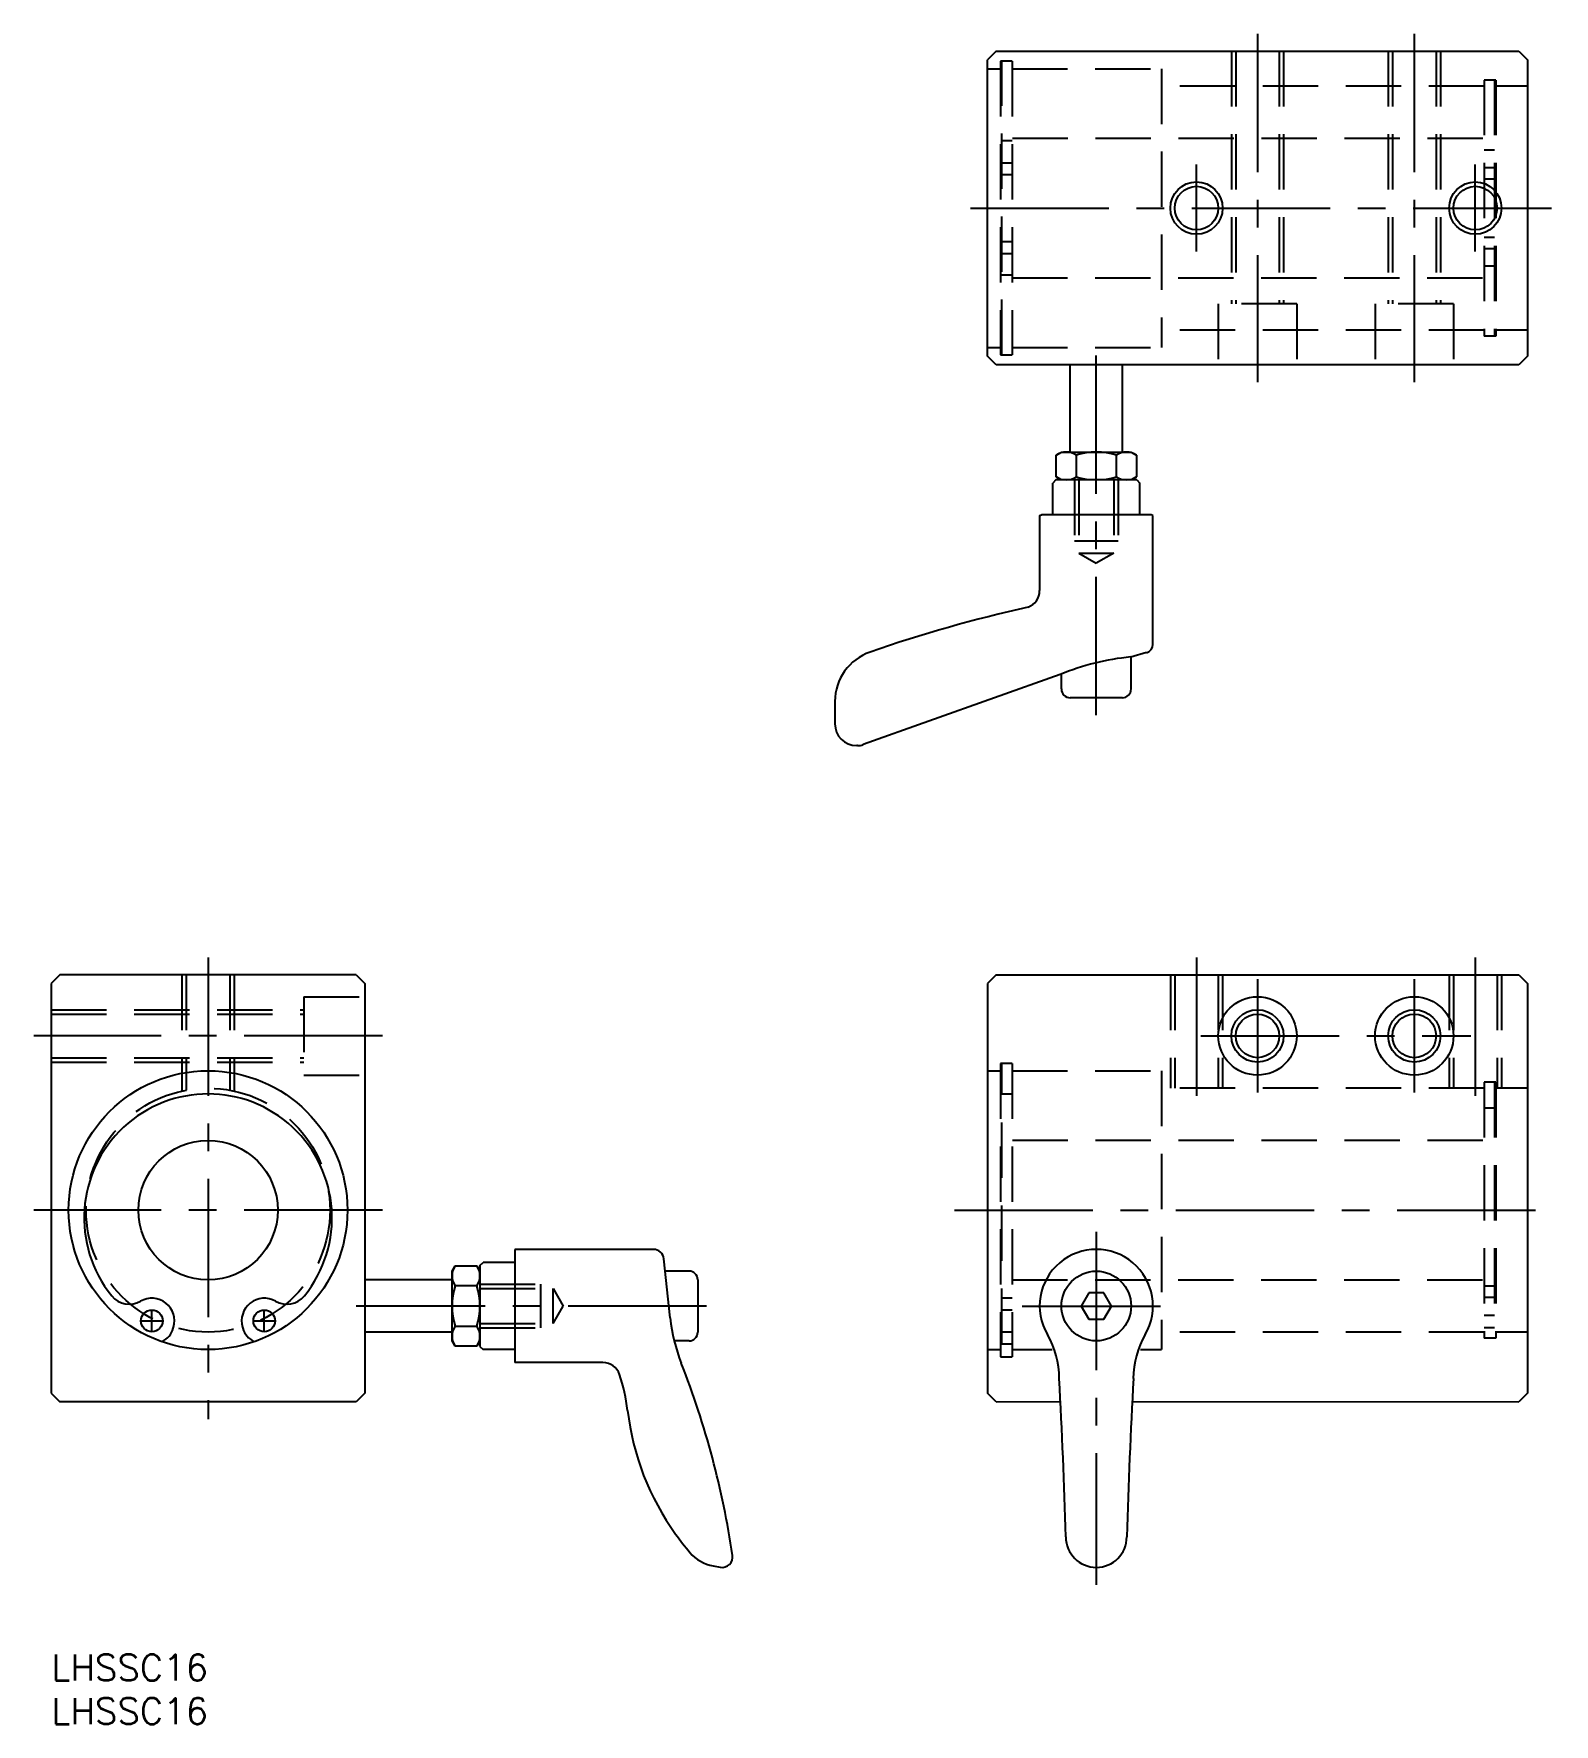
# Model space of a CAD drawing. Extents: x -2 to 172, y -8 to 186.
import ezdxf

# ---------------------------------------------------------------- set-up
doc = ezdxf.new("R2010")
doc.units = 0
doc.header["$LTSCALE"] = 0.5
doc.linetypes.add('CENTER', pattern=[50.8, 31.75, -6.35, 6.35, -6.35])
doc.linetypes.add('DASHED', pattern=[19.05, 12.7, -6.35])
for name, color, linetype in [('MSM_CENTER', 1, 'CENTER'), ('MSM_CONTINUOUS', 7, 'CONTINUOUS'), ('MSM_DASHED', 4, 'DASHED'), ('MSM_NARROW', 5, 'CONTINUOUS'), ('MSM_PART_NUMBER', 7, 'CONTINUOUS')]:
    doc.layers.add(name, color=color, linetype=linetype)
doc.styles.get("Standard").update_dxf_attribs({"font": 'txt.shx', "height": 3, "bigfont": 'bigfont.shx'})

# ---------------------------------------------------------------- blocks, each defined once
blk = doc.blocks.new('*U7')
at = {"layer": 'MSM_PART_NUMBER'}
blk.add_text('LHSSC16', height=3, dxfattribs=at).set_placement((0, -3))
blk = doc.blocks.new('*U8')
at = {"layer": 'MSM_PART_NUMBER'}
blk.add_text('LHSSC16', height=3, dxfattribs=at).set_placement((0, -8))

msp = doc.modelspace()

# ---------------------------------------------------------------- linework, layer by layer
at = {"layer": 'MSM_CENTER'}
for p, q in [((138.44, 186.02), (138.44, 146.02)), ((156.44, 186.02), (156.44, 146.02)), ((131.44, 161.02), (131.44, 171.02)), ((163.44, 161.02), (163.44, 171.02)), ((105.49, 166.02), (172.49, 166.02)), ((119.94, 107.82), (119.94, 150.02)), ((18, 80), (18, 27)), ((131.44, 80), (131.44, 63)), ((163.44, 80), (163.44, 63)), ((138.44, 77.5), (138.44, 64.5)), ((156.44, 77.5), (156.44, 64.5)), ((38, 71), (-2, 71)), ((131.94, 71), (162.94, 71)), ((38, 51), (-2, 51)), ((103.67, 51), (171.87, 51)), ((119.94, 48.5), (119.94, 8)), ((11.55, 36.98), (11.55, 39.61)), ((24.45, 36.98), (24.45, 39.61)), ((75.2, 40), (35, 40)), ((111.44, 40), (128.44, 40)), ((10.24, 38.29), (12.86, 38.29)), ((23.14, 38.29), (25.76, 38.29))]:
    msp.add_line(p, q, dxfattribs=at)
at = {"layer": 'MSM_CONTINUOUS'}
for p, q in [((108.44, 184.02), (107.44, 183.02)), ((107.44, 149.02), (107.44, 183.02)), ((108.44, 184.02), (168.44, 184.02)), ((168.44, 184.02), (169.44, 183.02)), ((169.44, 183.02), (169.44, 149.02)), ((108.44, 148.02), (107.44, 149.02)), ((168.44, 148.02), (108.44, 148.02)), ((116.94, 138.02), (116.94, 148.02)), ((122.94, 138.02), (122.94, 148.02)), ((169.44, 149.02), (168.44, 148.02)), ((115.33, 137.67), (115.94, 138.02)), ((115.94, 138.02), (123.94, 138.02)), ((123.94, 138.02), (124.56, 137.67)), ((115.33, 135.18), (115.33, 137.67)), ((117.63, 137.67), (117.63, 135.18)), ((122.25, 135.18), (122.25, 137.67)), ((124.56, 137.67), (124.56, 135.18)), ((115.31, 134.82), (114.94, 134.46)), ((114.94, 130.82), (114.94, 134.46)), ((124.58, 134.82), (115.31, 134.82)), ((115.94, 134.82), (115.33, 135.18)), ((124.56, 135.18), (123.94, 134.82)), ((124.58, 134.82), (124.94, 134.46)), ((124.94, 130.82), (124.94, 134.46)), ((113.44, 130.74), (113.64, 130.82)), ((113.44, 130.74), (113.44, 122.11)), ((126.24, 130.82), (113.64, 130.82)), ((126.44, 130.74), (126.24, 130.82)), ((126.44, 115.95), (126.44, 130.74)), ((125.71, 114.99), (123.89, 114.49)), ((123.94, 110.82), (123.94, 114.51)), ((115.94, 110.82), (115.94, 112.54)), ((115.79, 112.47), (93.19, 104.44)), ((89.94, 109.39), (89.94, 106.82)), ((122.94, 109.82), (116.94, 109.82)), ((92.52, 104.32), (92.44, 104.32)), ((1, 78), (0, 77)), ((35, 78), (1, 78)), ((35, 78), (36, 77)), ((108.44, 78), (107.44, 77)), ((108.44, 78), (168.44, 78)), ((168.44, 78), (169.44, 77)), ((0, 77), (0, 30)), ((36, 77), (36, 30)), ((107.44, 77), (107.44, 30)), ((169.44, 77), (169.44, 30)), ((49.2, 44.63), (49.57, 45)), ((49.2, 44.63), (49.2, 35.37)), ((53.2, 45), (49.57, 45)), ((53.2, 46.5), (53.2, 33.5)), ((69.12, 46.5), (53.2, 46.5)), ((71.03, 38.64), (70.31, 45.43)), ((46, 43), (36, 43)), ((46, 44), (46.36, 44.62)), ((46, 36), (46, 44)), ((46.36, 44.62), (48.84, 44.62)), ((48.84, 44.62), (49.2, 44)), ((73.2, 44), (70.47, 44)), ((74.2, 43), (74.2, 37)), ((48.84, 42.31), (46.36, 42.31)), ((119.08, 41.5), (118.21, 40)), ((120.81, 41.5), (119.08, 41.5)), ((121.68, 40), (120.81, 41.5)), ((118.21, 40), (119.08, 38.5)), ((120.81, 38.5), (121.68, 40)), ((14.01, 37.44), (14.04, 37.56)), ((21.96, 37.56), (21.99, 37.44)), ((46, 37), (36, 37)), ((46.36, 37.69), (48.84, 37.69)), ((119.08, 38.5), (120.81, 38.5)), ((46.36, 35.38), (46, 36)), ((48.84, 35.38), (46.36, 35.38)), ((49.2, 36), (48.84, 35.38)), ((49.2, 35.37), (49.57, 35)), ((53.2, 35), (49.57, 35)), ((73.2, 36), (71.49, 36)), ((63.32, 33.5), (53.2, 33.5)), ((0, 30), (1, 29)), ((36, 30), (35, 29)), ((108.44, 29), (107.44, 30)), ((169.44, 30), (168.44, 29)), ((35, 29), (1, 29)), ((108.44, 29), (115.83, 29.02)), ((124.06, 29.02), (168.44, 29)), ((75.98, 10.16), (76.79, 10.02))]:
    msp.add_line(p, q, dxfattribs=at)
for centre, radius in [((131.44, 166.02), 2.5), ((163.44, 166.02), 2.5), ((138.44, 71), 4.5), ((156.44, 71), 4.5), ((138.44, 71), 2.5), ((156.44, 71), 2.5), ((18, 51), 16), ((18, 51), 8), ((119.94, 40), 4), ((11.55, 38.29), 1.25), ((24.45, 38.29), 1.25)]:
    msp.add_circle(centre, radius, dxfattribs=at)
for centre, radius, start, end in [((116.48, 135.98), 2.04, 55.6158, 124.3842), ((119.94, 130.38), 7.64, 72.412, 107.588), ((123.41, 135.98), 2.04, 55.6158, 124.3842), ((116.48, 136.87), 2.04, 235.6158, 304.3842), ((119.94, 142.47), 7.64, 252.412, 287.588), ((123.41, 136.87), 2.04, 235.6158, 304.3842), ((111.44, 122.11), 2, 289.379, 0), ((150.2, -47.8), 172.29, 102.7741, 109.0455), ((95.94, 109.39), 6, 109.1019, 180), ((126.43, 87.08), 27.53, 95.2907, 112.7322), ((125.44, 115.95), 1, 285.7247, 0), ((116.94, 110.82), 1, 180, 270), ((122.94, 110.82), 1, 270, 0), ((92.44, 106.82), 2.5, 180, 270), ((92.52, 106.32), 2, 270, 289.5744), ((18, 50.12), 14.22, 320.9849, 219.0151), ((69.12, 45.3), 1.2, 6.0574, 90), ((119.94, 40), 6.5, 329.7274, 210.2726), ((48.04, 43.46), 2.04, 145.6158, 214.3842), ((47.16, 43.46), 2.04, 325.6158, 34.3842), ((73.2, 43), 1, 0, 90), ((8.97, 42.81), 2.6, 219.0151, 299.7762), ((11.55, 38.29), 2.6, 343.6002, 119.7762), ((24.45, 38.29), 2.6, 60.2238, 196.3998), ((27.03, 42.81), 2.6, 240.2238, 320.9849), ((53.64, 40), 7.64, 162.412, 197.588), ((41.56, 40), 7.64, 342.412, 17.588), ((11.61, 38.15), 2.5, 295.9172, 343.6002), ((24.39, 38.15), 2.5, 196.3998, 244.0828), ((48.04, 36.54), 2.04, 145.6158, 214.3842), ((47.16, 36.54), 2.04, 325.6158, 34.3842), ((90.92, 40.75), 20, 186.0574, 201.4728), ((73.2, 37), 1, 270, 0), ((105.69, 31.68), 10, 0, 30.2726), ((134.19, 31.68), 10, 149.7274, 180), ((63.32, 31.5), 2, 18.7225, 90), ((-20.75, -3.17), 100, 8.3651, 21.4728), ((46.27, 25.72), 20, 6.5681, 18.7225), ((-683.2, -10.38), 800, 1.71041, 3.01374), ((923.09, -10.38), 800, 176.98626, 178.28959), ((95.95, 31.44), 30, 186.5681, 215.9525), ((104.04, 37.31), 40, 215.9525, 219.792), ((76.76, 14.59), 4.5, 219.792, 260), ((119.94, 13.5), 3.5, 180, 360), ((77, 11.2), 1.2, 260, 8.3651)]:
    msp.add_arc(centre, radius, start, end, dxfattribs=at)
at = {"layer": 'MSM_DASHED'}
for p, q in [((108.94, 182.87), (108.94, 149.17)), ((110.29, 182.87), (108.94, 182.87)), ((109.09, 149.17), (109.09, 182.87)), ((110.29, 182.87), (110.29, 149.17)), ((135.44, 184.02), (135.44, 155.02)), ((135.94, 184.02), (135.94, 155.02)), ((140.94, 184.02), (140.94, 155.02)), ((141.44, 184.02), (141.44, 155.02)), ((153.44, 184.02), (153.44, 155.02)), ((153.94, 184.02), (153.94, 155.02)), ((158.94, 184.02), (158.94, 155.02)), ((159.44, 184.02), (159.44, 155.02)), ((107.44, 182.02), (108.94, 182.02)), ((110.29, 182.02), (127.44, 182.02)), ((127.44, 182.02), (127.44, 150.02)), ((165.79, 180.72), (164.44, 180.72)), ((164.44, 180.72), (164.44, 151.32)), ((165.64, 180.72), (165.64, 151.32)), ((165.79, 180.72), (165.79, 151.32)), ((164.44, 180.02), (127.44, 180.02)), ((169.44, 180.02), (165.79, 180.02)), ((110.29, 173.72), (109.09, 173.72)), ((164.31, 174.02), (110.29, 174.02)), ((109.09, 171.22), (110.29, 171.22)), ((165.64, 172.67), (164.44, 172.67)), ((109.09, 169.87), (110.29, 169.87)), ((164.44, 170.67), (165.64, 170.67)), ((164.44, 169.37), (165.64, 169.37)), ((109.09, 162.17), (110.29, 162.17)), ((164.44, 162.67), (165.64, 162.67)), ((164.44, 161.37), (165.64, 161.37)), ((109.09, 160.82), (110.29, 160.82)), ((165.64, 159.37), (164.44, 159.37)), ((110.29, 158.32), (109.09, 158.32)), ((110.29, 158.02), (164.31, 158.02)), ((142.94, 155.02), (133.94, 155.02)), ((133.94, 155.02), (133.94, 148.02)), ((142.94, 155.02), (142.94, 148.02)), ((151.94, 155.02), (151.94, 148.02)), ((160.94, 155.02), (151.94, 155.02)), ((160.94, 155.02), (160.94, 148.02)), ((164.44, 152.02), (127.44, 152.02)), ((169.44, 152.02), (165.79, 152.02)), ((107.44, 150.02), (108.94, 150.02)), ((110.29, 150.02), (127.44, 150.02)), ((165.79, 151.32), (164.44, 151.32)), ((108.94, 149.17), (110.29, 149.17)), ((117.44, 134.82), (117.44, 127.82)), ((117.94, 134.82), (117.94, 126.42)), ((121.94, 134.82), (121.94, 126.42)), ((122.44, 134.82), (122.44, 127.82)), ((117.44, 127.82), (122.44, 127.82)), ((117.94, 126.42), (119.94, 125.27)), ((117.94, 126.42), (121.94, 126.42)), ((121.94, 126.42), (119.94, 125.27)), ((15, 78), (15, 64.67)), ((15.5, 78), (15.5, 64.77)), ((20.5, 78), (20.5, 64.77)), ((21, 78), (21, 64.67)), ((128.44, 78), (128.44, 65)), ((128.94, 78), (128.94, 65)), ((133.94, 78), (133.94, 65)), ((134.44, 78), (134.44, 65)), ((160.44, 78), (160.44, 65)), ((160.94, 78), (160.94, 65)), ((165.94, 78), (165.94, 65)), ((166.44, 78), (166.44, 65)), ((0, 74), (29, 74)), ((29, 75.5), (29, 66.5)), ((29, 75.5), (36, 75.5)), ((0, 73.5), (29, 73.5)), ((0, 68.5), (29, 68.5)), ((0, 68), (29, 68)), ((29, 66.5), (36, 66.5)), ((107.44, 67), (108.94, 67)), ((108.94, 67.85), (108.94, 34.15)), ((110.29, 67.85), (108.94, 67.85)), ((109.09, 35.65), (109.09, 67.85)), ((110.29, 67.85), (110.29, 34.15)), ((110.29, 67), (127.44, 67)), ((127.44, 67), (127.44, 35)), ((109.09, 64.35), (110.29, 64.35)), ((164.44, 65), (127.44, 65)), ((165.79, 65.7), (164.44, 65.7)), ((164.44, 65.7), (164.44, 36.3)), ((165.64, 65.7), (165.64, 37.54)), ((165.79, 65.7), (165.79, 36.3)), ((169.44, 65), (165.79, 65)), ((165.64, 62.7), (164.44, 62.7)), ((164.31, 59), (110.29, 59)), ((110.29, 43), (164.31, 43)), ((49.2, 42.5), (56.2, 42.5)), ((49.2, 42), (57.6, 42)), ((56.2, 37.5), (56.2, 42.5)), ((57.6, 38), (57.6, 42)), ((57.6, 42), (58.75, 40)), ((110.29, 40.89), (109.09, 40.89)), ((165.64, 42.26), (164.44, 42.26)), ((165.64, 40.96), (164.44, 40.96)), ((57.6, 38), (58.75, 40)), ((110.29, 39.54), (109.09, 39.54)), ((164.44, 38.96), (165.64, 38.96)), ((49.2, 38), (57.6, 38)), ((49.2, 37.5), (56.2, 37.5)), ((109.09, 37.04), (110.29, 37.04)), ((164.44, 37), (127.44, 37)), ((164.44, 37.54), (165.64, 37.54)), ((169.44, 37), (165.79, 37)), ((107.44, 35), (108.94, 35)), ((109.09, 35.65), (110.29, 35.65)), ((110.29, 35), (114.89, 35)), ((125, 35), (127.44, 35)), ((165.79, 36.3), (164.44, 36.3)), ((108.94, 34.15), (110.29, 34.15))]:
    msp.add_line(p, q, dxfattribs=at)
msp.add_circle((18, 51), 14, dxfattribs=at)
at = {"layer": 'MSM_NARROW'}
for centre in [(131.44, 166.02), (163.44, 166.02), (138.44, 71), (156.44, 71)]:
    msp.add_circle(centre, 3, dxfattribs=at)

# ---------------------------------------------------------------- block references
at = {"layer": 'MSM_CONTINUOUS'}
for name in ['*U7', '*U8']:
    msp.add_blockref(name, (0, 0), dxfattribs=at)

doc.saveas('drawing.dxf')
